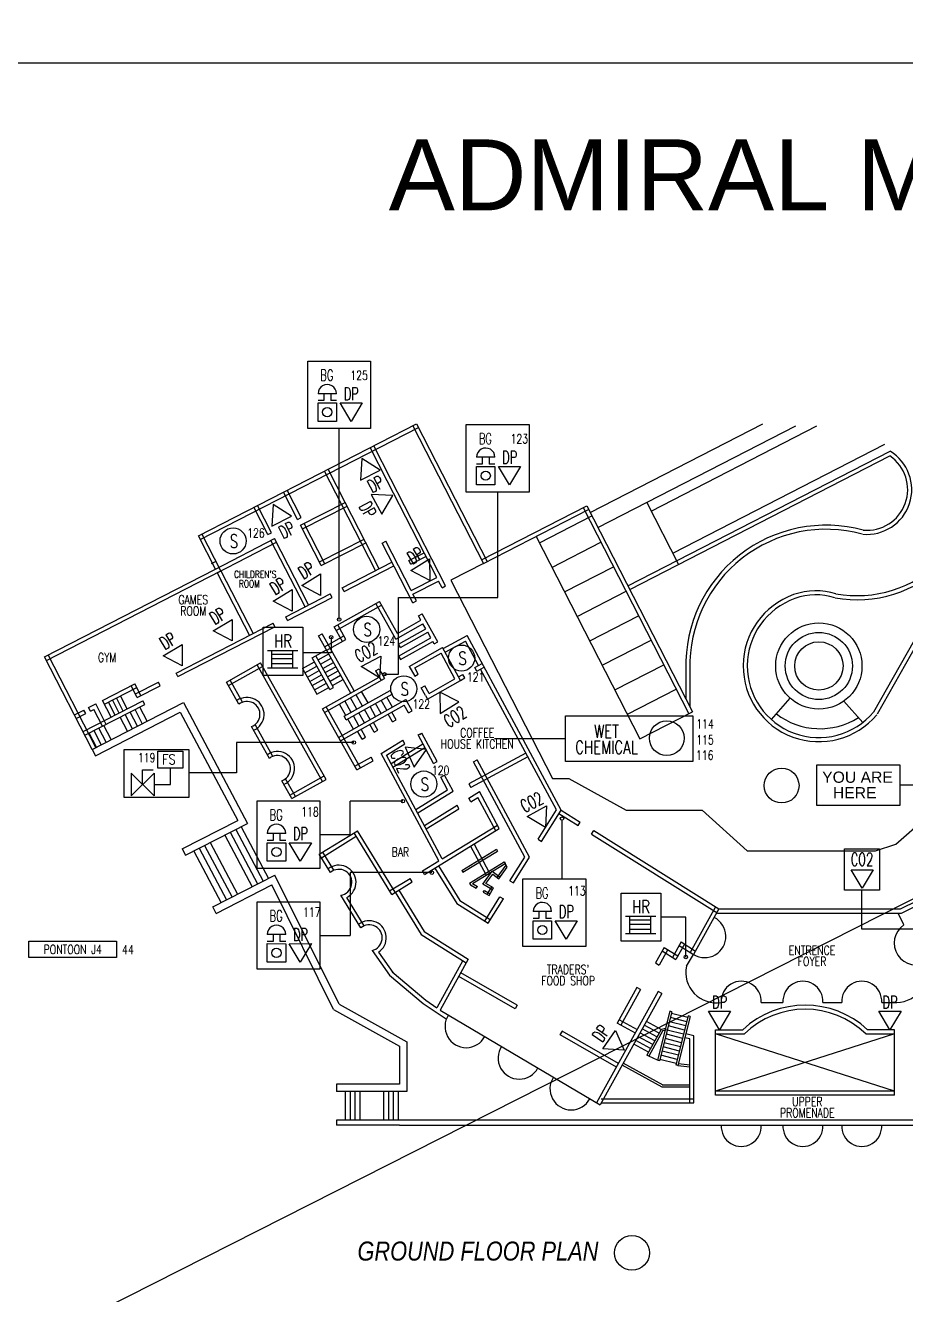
# Model space of a CAD drawing. Extents: x -2888 to 8486, y -2377 to 1555.
# Drawn here: x 6905.6 to 7057.4, y 562 to 780.9 of the extents above; entities that cross this region are included whole.
import ezdxf
from ezdxf.enums import TextEntityAlignment as Align

# ---------------------------------------------------------------- set-up
doc = ezdxf.new("R2010")
doc.units = 0
doc.layers.get('0').update_dxf_attribs({"linetype": 'CONTINUOUS'})
for name, color, linetype in [('BUILD', 8, 'CONTINUOUS'), ('FAPOINT', 1, 'CONTINUOUS'), ('FF_GRID_LINE', 8, 'CONTINUOUS'), ('MIMIC_SIZE', 7, 'CONTINUOUS'), ('TEXT', 8, 'CONTINUOUS'), ('TXT4', 8, 'CONTINUOUS'), ('Z-VIEWPORT', 7, 'CONTINUOUS')]:
    doc.layers.add(name, color=color, linetype=linetype)
doc.styles.add('ARIAL', font='arial.ttf')
doc.styles.add('ARIAL_NARROW_ITALIC', font='ARIALNI.TTF')
doc.styles.add('BADAI', font='romans.shx', dxfattribs={"width": 0.65})
doc.styles.add('PLOT02__REVB$0$NARROW', font='SIMPLEX', dxfattribs={"width": 0.75})
doc.styles.add('ROMANS', font='ROMANS.SHX', dxfattribs={"width": 0.8})
doc.styles.get("Standard").update_dxf_attribs({"font": 'arial.ttf'})

# ---------------------------------------------------------------- blocks, each defined once
blk = doc.blocks.new('D-433-1_MIMIC_SIZE_900_X_1')
at = {"layer": 'MIMIC_SIZE'}
blk.add_lwpolyline([(23.62, 73.07), (848.62, 73.07), (848.62, 458.07), (23.62, 458.07)], close=True, dxfattribs=at)

msp = doc.modelspace()

# ---------------------------------------------------------------- linework, layer by layer
at = {"color": 1}
for p, q in [((6957.051, 716.163), (6956.056, 716.164)), ((6959.239, 717.353), (6956.058, 717.357)), ((6957.052, 717.356), (6957.051, 716.163)), ((6958.245, 717.355), (6958.244, 716.161)), ((6959.238, 716.16), (6958.244, 716.161)), ((6956.053, 712.585), (6956.056, 715.766)), ((6956.056, 715.766), (6959.237, 715.763)), ((6959.237, 715.763), (6959.234, 712.581)), ((6959.85, 715.761), (6963.668, 715.771)), ((6961.755, 712.585), (6959.85, 715.761)), ((6963.668, 715.771), (6961.755, 712.585)), ((6963.639, 706.156), (6963.378, 702.461)), ((6966.787, 704.18), (6963.639, 706.156)), ((6984.386, 705.203), (6983.391, 705.204)), ((6986.574, 706.394), (6983.393, 706.397)), ((6984.387, 706.396), (6984.386, 705.203)), ((6985.58, 706.395), (6985.579, 705.202)), ((6986.573, 705.201), (6985.579, 705.202)), ((6963.378, 702.461), (6966.787, 704.18)), ((6983.388, 701.625), (6983.391, 704.806)), ((6983.391, 704.806), (6986.573, 704.803)), ((6986.573, 704.803), (6986.569, 701.622)), ((6987.185, 704.801), (6991.003, 704.812)), ((6989.091, 701.625), (6987.185, 704.801)), ((6991.003, 704.812), (6989.091, 701.625)), ((6968.949, 699.808), (6965.248, 699.966)), ((6965.248, 699.966), (6967.062, 696.606)), ((6967.062, 696.606), (6968.949, 699.808)), ((6948.327, 698.227), (6948.066, 694.533)), ((6948.066, 694.533), (6951.475, 696.252)), ((6951.475, 696.252), (6948.327, 698.227)), ((6972.039, 686.88), (6975.303, 688.861)), ((6975.303, 688.861), (6975.311, 685.144)), ((6953.236, 684.304), (6956.499, 686.285)), ((6956.499, 686.285), (6956.508, 682.568)), ((6975.311, 685.144), (6972.039, 686.88)), ((6948.343, 681.591), (6951.607, 683.572)), ((6951.607, 683.572), (6951.615, 679.855)), ((6956.508, 682.568), (6953.236, 684.304)), ((6951.615, 679.855), (6948.343, 681.591)), ((6937.96, 676.445), (6941.223, 678.425)), ((6941.232, 674.709), (6937.96, 676.445)), ((6941.223, 678.425), (6941.232, 674.709)), ((6929.361, 672.14), (6932.625, 674.121)), ((6932.633, 670.404), (6929.361, 672.14)), ((6932.625, 674.121), (6932.633, 670.404)), ((6963.492, 670.329), (6966.881, 672.089)), ((6966.881, 672.089), (6966.642, 668.38)), ((6966.642, 668.38), (6963.492, 670.329)), ((6977.054, 665.898), (6977.123, 662.195)), ((6980.365, 664.211), (6977.054, 665.898)), ((6977.123, 662.195), (6980.365, 664.211)), ((6974.786, 655.967), (6971.11, 656.418)), ((6971.11, 656.418), (6972.651, 652.926)), ((6972.651, 652.926), (6974.786, 655.967)), ((6925.798, 652.502), (6927.596, 652.502)), ((6925.798, 649.94), (6925.798, 652.502)), ((6930.586, 649.948), (6930.586, 652.765)), ((6923.809, 647.985), (6927.796, 651.905)), ((6927.796, 647.985), (6923.809, 651.885)), ((6923.809, 651.885), (6923.809, 647.985)), ((6927.796, 651.905), (6927.796, 647.985)), ((6927.796, 649.948), (6930.586, 649.948)), ((6992.104, 644.452), (6995.472, 646.251)), ((6995.472, 646.251), (6995.276, 642.539)), ((6995.276, 642.539), (6992.104, 644.452)), ((6950.482, 641.503), (6947.301, 641.506)), ((6948.295, 641.505), (6948.294, 640.312)), ((6949.488, 641.504), (6949.487, 640.311)), ((6947.296, 636.734), (6947.299, 639.916)), ((6948.294, 640.312), (6947.299, 640.313)), ((6947.299, 639.916), (6950.481, 639.912)), ((6950.481, 640.31), (6949.487, 640.311)), ((6950.481, 639.912), (6950.477, 636.731)), ((6951.093, 639.911), (6954.911, 639.921)), ((6952.998, 636.734), (6951.093, 639.911)), ((6954.911, 639.921), (6952.998, 636.734)), ((7047.995, 635.239), (7051.813, 635.249)), ((7049.901, 632.063), (7047.995, 635.239)), ((7051.813, 635.249), (7049.901, 632.063)), ((6993.154, 623.268), (6993.157, 626.45)), ((6994.152, 626.846), (6993.157, 626.847)), ((6993.157, 626.45), (6996.339, 626.446)), ((6996.34, 628.037), (6993.159, 628.04)), ((6994.153, 628.039), (6994.152, 626.846)), ((6995.346, 628.038), (6995.345, 626.845)), ((6996.339, 626.844), (6995.345, 626.845)), ((6996.339, 626.446), (6996.335, 623.265)), ((6996.951, 626.444), (7000.769, 626.455)), ((6998.857, 623.268), (6996.951, 626.444)), ((7000.769, 626.455), (6998.857, 623.268)), ((6950.482, 624.094), (6947.301, 624.098)), ((6948.295, 624.097), (6948.294, 622.904)), ((6949.488, 624.095), (6949.487, 622.902)), ((6947.296, 619.326), (6947.299, 622.507)), ((6948.294, 622.904), (6947.299, 622.905)), ((6947.299, 622.507), (6950.481, 622.504)), ((6950.481, 622.901), (6949.487, 622.902)), ((6950.481, 622.504), (6950.477, 619.322)), ((6951.093, 622.502), (6954.911, 622.512)), ((6952.998, 619.326), (6951.093, 622.502)), ((6954.911, 622.512), (6952.998, 619.326)), ((7023.384, 610.844), (7027.202, 610.854)), ((7025.289, 607.668), (7023.384, 610.844)), ((7027.202, 610.854), (7025.289, 607.668)), ((7052.783, 610.844), (7056.6, 610.854)), ((7054.688, 607.668), (7052.783, 610.844)), ((7056.6, 610.854), (7054.688, 607.668)), ((7005.182, 604.373), (7007.362, 607.507)), ((7007.362, 607.507), (7008.877, 604.114)), ((7008.877, 604.114), (7005.182, 604.373))]:
    msp.add_line(p, q, dxfattribs=at)
for points in [[(6954.298, 722.986), (6965.125, 722.986), (6965.125, 711.345), (6954.298, 711.345)], [(6981.633, 712.026), (6992.46, 712.026), (6992.46, 700.385), (6981.633, 700.385)], [(6946.602, 677.063), (6953.459, 677.063), (6953.459, 668.779), (6946.602, 668.779)], [(6922.65, 655.997), (6933.765, 655.997), (6933.765, 647.713), (6922.65, 647.713)], [(6928.458, 652.765), (6928.458, 655.711), (6932.713, 655.711), (6932.713, 652.765)], [(6945.541, 647.135), (6956.368, 647.135), (6956.368, 635.494), (6945.541, 635.494)], [(6991.399, 633.669), (7002.226, 633.669), (7002.226, 622.028), (6991.399, 622.028)], [(7008.349, 631.236), (7015.207, 631.236), (7015.207, 622.952), (7008.349, 622.952)], [(6945.541, 629.727), (6956.368, 629.727), (6956.368, 618.086), (6945.541, 618.086)]]:
    msp.add_lwpolyline(points, close=True, dxfattribs=at)
at = {"color": 1, "linetype": 'BYBLOCK'}
msp.add_lwpolyline([(7056.371, 646.335), (7042.064, 646.335), (7042.064, 653.347), (7056.371, 653.347)], close=True, dxfattribs=at)
at = {"color": 1}
for centre in [(6957.645, 714.174), (6984.98, 703.214), (6948.888, 638.323), (6994.746, 624.857), (6948.888, 620.915)]:
    msp.add_circle(centre, 0.795, dxfattribs=at)
at = {"color": 1, "linetype": 'BYBLOCK'}
for centre, radius in [((6941.404, 691.961), 2.25), ((6959.711, 678.423), 0.299), ((6964.443, 676.715), 2.25), ((6958.314, 675.356), 0.299), ((6980.822, 671.762), 2.25), ((6967.538, 668.969), 0.299), ((6970.837, 666.46), 2.25), ((7016.199, 657.958), 3), ((6962.235, 657.194), 0.299), ((6974.313, 650.037), 2.25), ((6970.7, 647.089), 0.299), ((6998.131, 644.079), 0.299), ((6975.693, 634.761), 0.299), ((7019.488, 620.203), 0.299), ((7010.201, 569.173), 3)]:
    msp.add_circle(centre, radius, dxfattribs=at)
at = {"color": 1}
for centre in [(6957.648, 717.355), (6984.984, 706.396), (6948.891, 641.505), (6994.75, 628.039), (6948.891, 624.096)]:
    msp.add_arc(centre, 1.591, 359.93967, 179.93967, dxfattribs=at)
at = {"layer": 'FAPOINT', "color": 1, "linetype": 'BYBLOCK'}
for p, q in [((6947.317, 673.056), (6952.575, 673.056)), ((6948.1, 670.086), (6948.1, 673.056)), ((6948.1, 672.447), (6951.725, 672.447)), ((6951.725, 670.086), (6951.725, 673.056)), ((6947.317, 670.086), (6952.575, 670.086)), ((6948.1, 671.681), (6951.725, 671.681)), ((6948.1, 670.852), (6951.725, 670.852)), ((7009.064, 627.229), (7014.323, 627.229)), ((7009.847, 624.259), (7009.847, 627.229)), ((7009.847, 626.62), (7013.472, 626.62)), ((7013.472, 624.259), (7013.472, 627.229)), ((7009.064, 624.259), (7014.323, 624.259)), ((7009.847, 625.853), (7013.472, 625.853)), ((7009.847, 625.025), (7013.472, 625.025))]:
    msp.add_line(p, q, dxfattribs=at)
at = {"layer": 'FF_GRID_LINE', "color": 1}
for p, q in [((6959.234, 712.581), (6956.053, 712.585)), ((6986.569, 701.622), (6983.388, 701.625)), ((6950.477, 636.731), (6947.296, 636.734)), ((6996.335, 623.265), (6993.154, 623.268)), ((6950.477, 619.322), (6947.296, 619.326))]:
    msp.add_line(p, q, dxfattribs=at)
at = {"layer": 'MIMIC_SIZE', "color": 1}
for p, q in [((6527.762, 361.459), (7811.076, 1011.117)), ((6959.711, 678.423), (6959.711, 711.345)), ((6987.046, 682.197), (6987.046, 700.385)), ((6969.956, 668.969), (6969.956, 682.197)), ((6969.956, 682.197), (6987.046, 682.197)), ((6958.314, 675.356), (6958.314, 672.666)), ((6958.314, 672.666), (6953.459, 672.666)), ((6967.538, 668.969), (6969.956, 668.969)), ((6962.235, 657.194), (6942.024, 657.194)), ((6942.024, 657.194), (6942.024, 651.988)), ((6986.476, 657.882), (6998.723, 657.882)), ((6942.024, 651.988), (6933.765, 651.988)), ((7065.781, 649.841), (7056.371, 649.841)), ((6970.7, 647.089), (6961.593, 647.089)), ((6961.593, 641.315), (6961.593, 647.089)), ((6998.131, 643.78), (6998.131, 633.669)), ((6956.368, 641.315), (6961.593, 641.315)), ((6975.693, 634.761), (6961.593, 634.761)), ((6961.593, 634.761), (6961.593, 623.906)), ((7049.866, 624.979), (7049.866, 631.723)), ((7019.488, 627.094), (7015.207, 627.094)), ((7019.488, 620.203), (7019.488, 627.094)), ((6956.368, 623.906), (6961.593, 623.906)), ((7065.228, 624.979), (7049.866, 624.979))]:
    msp.add_line(p, q, dxfattribs=at)
at = {"layer": 'MIMIC_SIZE', "color": 0}
for p, q in [((6935.415, 692.844), (6973.045, 712.158)), ((6935.738, 692.214), (6973.368, 711.528)), ((6972.415, 711.835), (6984.601, 688.093)), ((6973.045, 712.158), (6985.231, 688.416)), ((7002.994, 696.876), (7032.755, 712.151)), ((7004.332, 694.269), (7038.47, 711.791)), ((7013.511, 697.116), (7042.103, 711.791)), ((6967.981, 702.319), (6965.04, 708.049)), ((6968.611, 702.642), (6965.669, 708.372)), ((7009.492, 684.215), (7054.73, 707.435)), ((7017.227, 689.875), (7053.808, 708.651)), ((7009.815, 683.585), (7054.691, 706.619)), ((7075.883, 704.888), (7051.882, 662.456)), ((6960.126, 698.287), (6957.184, 704.017)), ((6960.755, 698.61), (6957.814, 704.34)), ((7076.499, 704.54), (7052.498, 662.107)), ((6953.158, 695.998), (6950.74, 700.709)), ((6976.53, 685.661), (6967.981, 702.319)), ((6978.07, 684.211), (6968.611, 702.642)), ((6952.528, 695.675), (6950.11, 700.386)), ((6953.051, 694.656), (6960.755, 698.61)), ((6965.995, 686.852), (6960.126, 698.287)), ((6966.624, 687.175), (6960.755, 698.61)), ((7012.754, 698.591), (7018.237, 687.908)), ((6947.42, 693.053), (6945.002, 697.764)), ((6948.05, 693.376), (6945.632, 698.087)), ((6953.375, 694.026), (6961.078, 697.98)), ((6984.278, 688.723), (7002.403, 698.026)), ((6984.601, 688.093), (7002.726, 697.396)), ((6994.241, 691.62), (7003.303, 696.272)), ((7001.773, 697.703), (7020.011, 662.17)), ((7002.403, 698.026), (7020.641, 662.493)), ((6952.528, 695.675), (6953.158, 695.998)), ((6956.619, 687.704), (6953.051, 694.656)), ((6957.249, 688.027), (6953.681, 694.979)), ((6938.356, 687.113), (6935.415, 692.844)), ((6939.309, 686.807), (6936.045, 693.167)), ((6938.356, 687.113), (6948.573, 692.357)), ((6938.68, 686.483), (6948.896, 691.727)), ((6947.42, 693.053), (6948.05, 693.376)), ((6953.812, 680.599), (6947.943, 692.034)), ((6954.442, 680.922), (6948.573, 692.357)), ((6956.296, 688.334), (6964, 692.288)), ((6967.108, 691.578), (6967.737, 691.901)), ((6972.106, 683.39), (6967.737, 691.901)), ((6993.664, 692.745), (7011.578, 657.842)), ((6996.408, 687.398), (7004.841, 691.726)), ((6956.619, 687.704), (6964.323, 691.658)), ((6972.386, 681.294), (6967.108, 691.578)), ((6971.718, 688.577), (6974.343, 689.924)), ((6937.666, 688.047), (6938.463, 688.456)), ((6960.22, 683.888), (6968.795, 688.29)), ((6960.543, 683.259), (6969.119, 687.66)), ((6972.041, 687.947), (6971.718, 688.577)), ((6972.041, 687.947), (6974.666, 689.294)), ((6984.601, 688.093), (6978.936, 685.186)), ((6998.575, 683.176), (7007.008, 687.504)), ((6908.899, 671.993), (6938.356, 687.113)), ((6909.222, 671.364), (6939.309, 686.807)), ((6938.68, 686.483), (6944.225, 675.679)), ((6939.309, 686.807), (6944.855, 676.002)), ((6972.106, 683.39), (6976.53, 685.661)), ((6978.936, 685.186), (6996.493, 650.981)), ((6960.543, 683.259), (6960.22, 683.888)), ((6972.429, 682.761), (6976.854, 685.032)), ((6977.441, 683.888), (6976.854, 685.032)), ((6977.441, 683.888), (6978.07, 684.211)), ((7000.742, 678.953), (7009.175, 683.282)), ((6950.491, 678.894), (6958.153, 682.827)), ((6950.814, 678.265), (6958.476, 682.197)), ((6958.476, 682.197), (6958.153, 682.827)), ((6958.844, 677.138), (6966.63, 681.515)), ((6959.191, 676.521), (6966.977, 680.898)), ((6969.467, 675.025), (6966.013, 681.168)), ((6969.737, 675.989), (6966.63, 681.515)), ((6972.386, 681.294), (6973.016, 681.617)), ((6973.016, 681.617), (6972.429, 682.761)), ((6950.814, 678.265), (6950.491, 678.894)), ((6973.388, 679.033), (6974.005, 679.38)), ((6973.811, 678.28), (6973.388, 679.033)), ((6976.479, 674.979), (6974.005, 679.38)), ((7002.91, 674.731), (7011.343, 679.059)), ((6931.571, 669.183), (6948.306, 677.773)), ((6931.894, 668.554), (6948.629, 677.143)), ((6948.629, 677.143), (6948.306, 677.773)), ((6960.256, 674.626), (6958.844, 677.138)), ((6960.873, 674.973), (6959.461, 677.485)), ((6969.467, 675.025), (6974.158, 677.663)), ((6969.737, 675.989), (6973.811, 678.28)), ((6969.941, 674.182), (6974.633, 676.819)), ((6974.633, 676.819), (6974.158, 677.663)), ((6956.135, 675.615), (6956.752, 675.962)), ((6961.69, 665.735), (6956.135, 675.615)), ((6962.307, 666.082), (6956.752, 675.962)), ((6957.201, 673.72), (6960.526, 675.589)), ((6957.547, 673.103), (6960.873, 674.973)), ((6969.941, 672.115), (6975.515, 675.249)), ((6970.288, 673.565), (6974.979, 676.202)), ((6970.288, 671.498), (6975.862, 674.632)), ((6975.515, 675.249), (6974.979, 676.202)), ((6976.108, 674.194), (6975.862, 674.632)), ((6976.108, 674.194), (6976.725, 674.541)), ((6976.725, 674.541), (6976.479, 674.979)), ((6977.652, 673.395), (6981.798, 675.626)), ((6977.987, 672.772), (6981.51, 674.667)), ((6983.761, 670.481), (6981.51, 674.667)), ((6997.986, 645.534), (6981.798, 675.626)), ((7005.077, 670.509), (7013.51, 674.837)), ((6917.73, 656.337), (6909.528, 672.317)), ((6955.041, 671.816), (6957.495, 673.196)), ((6958.723, 666.71), (6955.658, 672.163)), ((6956.062, 671.444), (6957.9, 672.476)), ((6970.288, 673.565), (6969.941, 674.182)), ((6969.941, 672.115), (6970.288, 671.498)), ((6971.761, 670.33), (6977.55, 673.585)), ((6972.725, 670.06), (6977.268, 672.614)), ((6979.657, 668.174), (6977.268, 672.614)), ((6980.61, 667.897), (6977.55, 673.585)), ((6917.1, 656.014), (6908.899, 671.993)), ((6940.262, 667.631), (6946.162, 670.948)), ((6940.608, 667.014), (6946.509, 670.331)), ((6956.852, 650.49), (6945.545, 670.601)), ((6957.469, 650.837), (6946.162, 670.948)), ((6953.395, 669.944), (6955.445, 671.097)), ((6953.395, 669.944), (6955.867, 665.547)), ((6953.807, 669.211), (6955.857, 670.364)), ((6958.106, 666.364), (6955.041, 671.816)), ((6956.474, 670.711), (6958.312, 671.744)), ((6956.886, 669.978), (6958.724, 671.011)), ((6957.298, 669.245), (6959.136, 670.278)), ((6965.974, 669.567), (6966.591, 669.914)), ((6966.591, 669.914), (6967.546, 668.216)), ((6971.761, 670.33), (6972.108, 669.713)), ((6973.342, 668.963), (6972.725, 670.06)), ((6983.098, 670.108), (6984.379, 670.828)), ((6983.434, 669.485), (6983.098, 670.108)), ((6983.434, 669.485), (6984.714, 670.204)), ((6997.168, 645.561), (6984.097, 669.858)), ((7007.244, 666.286), (7015.677, 670.615)), ((7019.483, 669.879), (7019.483, 664.749)), ((7020.191, 669.895), (7020.191, 663.371)), ((6931.894, 668.554), (6931.571, 669.183)), ((6943.034, 664.144), (6940.879, 667.978)), ((6954.219, 668.478), (6956.269, 669.631)), ((6954.631, 667.745), (6956.681, 668.898)), ((6955.043, 667.012), (6957.093, 668.165)), ((6956.835, 663.006), (6966.582, 668.486)), ((6957.182, 662.389), (6967.546, 668.216)), ((6957.71, 668.512), (6959.548, 669.545)), ((6958.122, 667.779), (6959.96, 668.812)), ((6958.534, 667.047), (6960.372, 668.079)), ((6965.974, 669.567), (6966.929, 667.869)), ((6972.108, 669.713), (6972.725, 668.617)), ((6972.725, 668.617), (6973.342, 668.963)), ((6974.926, 664.702), (6980.61, 667.897)), ((6975.196, 665.665), (6979.657, 668.174)), ((6980.263, 668.514), (6981.041, 668.951)), ((6980.61, 667.897), (6981.376, 668.328)), ((6981.376, 668.328), (6981.041, 668.951)), ((6918.884, 664.457), (6924.468, 667.323)), ((6919.208, 663.827), (6924.791, 666.693)), ((6924.887, 664.957), (6923.838, 667)), ((6925.516, 665.28), (6924.468, 667.323)), ((6924.564, 665.587), (6928.521, 667.618)), ((6924.887, 664.957), (6928.844, 666.988)), ((6928.844, 666.988), (6928.521, 667.618)), ((6942.416, 663.799), (6940.262, 667.631)), ((6955.455, 666.28), (6957.505, 667.433)), ((6955.867, 665.547), (6957.917, 666.7)), ((6958.106, 666.364), (6958.723, 666.71)), ((6960.586, 661.717), (6968.491, 666.161)), ((6960.932, 661.1), (6968.838, 665.544)), ((6964.682, 664.02), (6963.577, 665.984)), ((6968.491, 666.161), (6968.838, 665.544)), ((6973.867, 666.642), (6974.484, 666.989)), ((6974.579, 665.318), (6973.867, 666.642)), ((6975.202, 665.654), (6974.484, 666.989)), ((7009.411, 662.064), (7017.844, 666.392)), ((6915.531, 659.071), (6925.856, 664.371)), ((6915.854, 658.441), (6926.18, 663.741)), ((6916.478, 663.222), (6917.723, 663.861)), ((6917.1, 656.014), (6932.83, 664.088)), ((6919.535, 660.331), (6917.723, 663.861)), ((6920.373, 661.556), (6918.884, 664.457)), ((6921.068, 661.913), (6919.903, 664.184)), ((6921.763, 662.27), (6920.598, 664.541)), ((6922.458, 662.627), (6921.293, 664.897)), ((6923.154, 662.983), (6921.988, 665.254)), ((6926.587, 660.884), (6925.341, 663.311)), ((6926.18, 663.741), (6925.856, 664.371)), ((6932.83, 664.088), (6943.896, 643.248)), ((6963.374, 652.82), (6957.452, 663.353)), ((6959.599, 658.09), (6971.192, 664.608)), ((6960.839, 661.859), (6959.735, 663.824)), ((6959.946, 657.473), (6970.922, 663.644)), ((6961.8, 662.399), (6960.695, 664.364)), ((6962.761, 662.939), (6961.656, 664.904)), ((6963.721, 663.479), (6962.617, 665.444)), ((6965.994, 661.685), (6965.029, 663.403)), ((6966.955, 662.225), (6965.989, 663.943)), ((6967.916, 662.765), (6966.95, 664.483)), ((6968.876, 663.306), (6967.911, 665.023)), ((6971.673, 662.309), (6970.922, 663.644)), ((6972.29, 662.656), (6971.192, 664.608)), ((6974.579, 665.318), (6974.926, 664.702)), ((7034.241, 661.159), (7037.497, 664.832)), ((7049.998, 660.644), (7046.743, 664.316)), ((6914.042, 661.972), (6915.663, 662.804)), ((6914.366, 661.342), (6915.987, 662.174)), ((6915.987, 662.174), (6915.663, 662.804)), ((6916.801, 662.592), (6916.478, 663.222)), ((6916.801, 662.592), (6917.417, 662.908)), ((6918.906, 660.008), (6917.417, 662.908)), ((6917.666, 654.912), (6932.309, 662.428)), ((6923.206, 659.148), (6921.96, 661.575)), ((6924.051, 659.582), (6922.805, 662.009)), ((6924.897, 660.016), (6923.651, 662.443)), ((6925.742, 660.45), (6924.496, 662.877)), ((6932.309, 662.428), (6942.213, 643.776)), ((6962.757, 652.473), (6956.835, 663.006)), ((6960.932, 661.1), (6960.586, 661.717)), ((6962.152, 659.525), (6961.186, 661.242)), ((6963.112, 660.065), (6962.147, 661.782)), ((6964.073, 660.605), (6963.107, 662.322)), ((6965.034, 661.145), (6964.068, 662.863)), ((6968.913, 660.758), (6968.163, 662.092)), ((6969.53, 661.105), (6968.78, 662.439)), ((6968.913, 660.758), (6969.53, 661.105)), ((6971.673, 662.309), (6972.29, 662.656)), ((7011.578, 657.842), (7020.641, 662.493)), ((6918.672, 656.821), (6917.426, 659.248)), ((6919.517, 657.255), (6918.272, 659.682)), ((6920.363, 657.689), (6919.117, 660.116)), ((6947.666, 654.461), (6944.588, 659.936)), ((6948.283, 654.807), (6945.204, 660.284)), ((6961.917, 659.349), (6961.898, 659.382)), ((6963.642, 657.794), (6962.892, 659.129)), ((6964.259, 658.141), (6963.509, 659.476)), ((6965.749, 658.979), (6964.999, 660.314)), ((6966.366, 659.326), (6965.616, 660.661)), ((6965.749, 658.979), (6966.366, 659.326)), ((6917.827, 656.387), (6916.581, 658.814)), ((6963.642, 657.794), (6964.259, 658.141)), ((6966.928, 655.295), (6970.677, 657.589)), ((6967.868, 655.04), (6971.013, 656.965)), ((6968.648, 653.592), (6974.152, 656.96)), ((6971.013, 656.965), (6970.677, 657.589)), ((6973.323, 658.501), (6973.946, 658.836)), ((6975.962, 653.595), (6973.323, 658.501)), ((6973.794, 658.536), (6973.7, 658.703)), ((6976.585, 653.931), (6973.946, 658.836)), ((6917.1, 656.014), (6917.666, 654.912)), ((6962.41, 653.09), (6965.213, 654.666)), ((6965.56, 654.049), (6965.213, 654.666)), ((6976.885, 636.785), (6966.928, 655.295)), ((6967.605, 655.678), (6967.592, 655.701)), ((6977.49, 637.155), (6967.868, 655.04)), ((6968.222, 656.025), (6968.196, 656.071)), ((6968.984, 652.967), (6974.488, 656.336)), ((6991.907, 655.339), (6982.057, 650.07)), ((6992.241, 654.715), (6982.391, 649.446)), ((6962.757, 652.473), (6965.56, 654.049)), ((6975.962, 653.595), (6976.585, 653.931)), ((6982.883, 653.886), (6983.507, 654.221)), ((6991.724, 637.452), (6982.883, 653.886)), ((6992.542, 637.425), (6983.507, 654.221)), ((6951.568, 647.52), (6949.838, 650.598)), ((6952.185, 647.867), (6950.454, 650.946)), ((6951.221, 648.137), (6957.122, 651.454)), ((6951.568, 647.52), (6957.469, 650.837)), ((6977.243, 651.214), (6977.867, 651.549)), ((6978.414, 649.039), (6977.243, 651.214)), ((6979.354, 648.784), (6977.867, 651.549)), ((6996.493, 650.981), (6999.297, 650.981)), ((6999.297, 650.981), (7009.187, 645.52)), ((6972.909, 645.67), (6978.414, 649.039)), ((6973.245, 645.046), (6979.354, 648.784)), ((6982.057, 650.07), (6982.391, 649.446)), ((6982.081, 647.619), (6983.891, 648.727)), ((6987.325, 642.344), (6983.891, 648.727)), ((6974.392, 642.914), (6980.033, 646.366)), ((6980.369, 645.741), (6980.033, 646.366)), ((6982.417, 646.995), (6982.081, 647.619)), ((6982.417, 646.995), (6983.623, 647.733)), ((6986.72, 641.974), (6983.623, 647.733)), ((6932.616, 638.851), (6942.213, 643.776)), ((6974.728, 642.29), (6980.369, 645.741)), ((6994.006, 640.512), (6997.168, 645.561)), ((6994.606, 640.136), (6997.986, 645.534)), ((6997.61, 644.934), (7000.912, 642.866)), ((6997.986, 645.534), (7001.287, 643.466)), ((7009.187, 645.52), (7022.331, 645.52)), ((7022.331, 645.52), (7030.074, 638.497)), ((7055.711, 639.668), (7060.851, 644.155)), ((6933.182, 637.749), (6943.896, 643.248)), ((6940.909, 641.715), (6945.643, 632.799)), ((6941.853, 642.2), (6946.587, 633.284)), ((6942.798, 642.684), (6947.531, 633.769)), ((6956.276, 637.94), (6962.886, 641.985)), ((6968.781, 630.996), (6962.282, 641.615)), ((6969.384, 631.365), (6962.886, 641.985)), ((6974.423, 634.449), (6987.325, 642.344)), ((6977.49, 637.155), (6986.989, 642.969)), ((7000.912, 642.866), (7001.287, 643.466)), ((7003.226, 641.416), (7003.602, 642.016)), ((7003.226, 641.416), (7024.996, 627.781)), ((7003.602, 642.016), (7025.2, 628.489)), ((6936.499, 639.452), (6941.233, 630.536)), ((6937.443, 639.936), (6942.177, 631.021)), ((6939.965, 641.23), (6944.699, 632.315)), ((6956.645, 637.336), (6962.66, 641.017)), ((6982.361, 639.306), (6984.974, 634.417)), ((6982.985, 639.64), (6985.599, 634.751)), ((6994.006, 640.512), (6994.606, 640.136)), ((7052.197, 638.497), (7055.711, 639.668)), ((6932.616, 638.851), (6933.182, 637.749)), ((6934.611, 638.482), (6939.345, 629.567)), ((6935.555, 638.967), (6940.289, 630.051)), ((6958.201, 634.793), (6956.276, 637.94)), ((6958.806, 635.162), (6956.88, 638.309)), ((6980.853, 635.128), (6986.827, 638.784)), ((6981.038, 634.826), (6987.012, 638.482)), ((6986.827, 638.784), (6987.012, 638.482)), ((6989.162, 633.363), (6991.724, 637.452)), ((6989.762, 632.987), (6992.542, 637.425)), ((7030.074, 638.497), (7052.197, 638.497)), ((6974.053, 635.052), (6976.885, 636.785)), ((6974.423, 634.449), (6974.053, 635.052)), ((6976.228, 635.553), (6979.979, 629.422)), ((6976.831, 635.923), (6980.496, 629.934)), ((6980.853, 635.128), (6981.038, 634.826)), ((6982.185, 632.952), (6988.159, 636.608)), ((6982.712, 632.86), (6988.343, 636.306)), ((6984.488, 632.772), (6986.116, 634.989)), ((6986.116, 634.989), (6987.472, 633.994)), ((6986.975, 633.915), (6988.501, 636.048)), ((6987.263, 633.709), (6988.702, 635.72)), ((6988.159, 636.608), (6988.343, 636.306)), ((6988.702, 635.72), (6988.343, 636.306)), ((6937.916, 628.833), (6948.63, 634.332)), ((6938.481, 627.731), (6948.078, 632.657)), ((6958.738, 611.156), (6948.078, 632.657)), ((6959.677, 612.052), (6948.63, 634.332)), ((6968.411, 631.6), (6971.919, 633.746)), ((6968.781, 630.996), (6972.289, 633.143)), ((6972.289, 633.143), (6971.919, 633.746)), ((6982.185, 632.952), (6982.37, 632.65)), ((6982.37, 632.65), (6983.321, 632.093)), ((6982.712, 632.86), (6983.532, 632.38)), ((6986.145, 631.801), (6984.488, 632.772)), ((6985.006, 632.879), (6986.192, 634.495)), ((6986.324, 632.107), (6985.006, 632.879)), ((6986.192, 634.495), (6987.263, 633.709)), ((6989.162, 633.363), (6989.762, 632.987)), ((7056.538, 628.489), (7065.441, 632.957)), ((6963.424, 625.223), (6959.972, 630.865)), ((6964.029, 625.592), (6961.038, 630.479)), ((6969.384, 631.365), (6973.838, 624.087)), ((6969.988, 631.735), (6974.355, 624.599)), ((6983.321, 632.093), (6983.532, 632.38)), ((6984.548, 631.374), (6984.759, 631.661)), ((6984.548, 631.374), (6985.551, 630.786)), ((6984.759, 631.661), (6985.73, 631.092)), ((6984.802, 626.402), (6987.439, 630.611)), ((6985.246, 630.965), (6986.019, 632.286)), ((6985.551, 630.786), (6986.324, 632.107)), ((6987.439, 630.611), (6988.039, 630.236)), ((7056.705, 627.781), (7065.759, 632.324)), ((6938.481, 627.731), (6937.916, 628.833)), ((6979.979, 629.422), (6985.402, 626.026)), ((6980.496, 629.934), (6985.745, 626.646)), ((6985.402, 626.026), (6988.039, 630.236)), ((7024.599, 628.865), (7020.239, 620.986)), ((7025.2, 628.489), (7020.84, 620.61)), ((7025.2, 628.489), (7056.538, 628.489)), ((7024.996, 627.781), (7056.705, 627.781)), ((7057.075, 625.742), (7056.103, 627.781)), ((6973.838, 624.087), (6981.629, 619.208)), ((6974.355, 624.599), (6981.972, 619.828)), ((7015.756, 621.869), (7014.279, 619.2)), ((7015.756, 621.869), (7018.13, 620.382)), ((7018.664, 622.808), (7017.187, 620.138)), ((7019.265, 622.432), (7017.787, 619.762)), ((7018.321, 622.188), (7020.84, 620.61)), ((7018.664, 622.808), (7021.183, 621.23)), ((6965.38, 621.329), (6968.396, 617.099)), ((6966.465, 621.027), (6968.972, 617.51)), ((6981.028, 619.584), (6976.534, 611.461)), ((6981.972, 619.828), (6977.124, 611.065)), ((7016.357, 621.493), (7014.879, 618.823)), ((7015.413, 621.249), (7017.787, 619.762)), ((7019.58, 618.626), (7020.828, 620.618)), ((6968.854, 617.639), (6974.626, 612.74)), ((6990.381, 611.887), (6980.672, 617.477)), ((7014.279, 619.2), (7014.879, 618.823)), ((6968.396, 617.099), (6974.199, 612.174)), ((6990.038, 611.268), (6980.329, 616.858)), ((7014.722, 614.25), (7004.102, 595.058)), ((7015.335, 613.897), (7004.711, 594.696)), ((7011.052, 614.939), (7007.641, 608.776)), ((7011.665, 614.586), (7008.263, 608.437)), ((7011.665, 614.586), (7011.052, 614.939)), ((7015.335, 613.897), (7014.722, 614.25)), ((6958.738, 611.156), (6970.134, 604.839)), ((6959.677, 612.052), (6971.372, 605.569)), ((6974.199, 612.174), (6978.142, 609.53)), ((6974.626, 612.74), (6976.534, 611.461)), ((6977.124, 611.065), (7004.711, 594.696)), ((6990.381, 611.887), (6990.028, 611.274)), ((7016.755, 610.836), (7014.601, 602.399)), ((7017.098, 610.748), (7014.944, 602.311)), ((7017.098, 610.748), (7016.755, 610.836)), ((7032.496, 612.358), (7036.24, 612.358)), ((7043.131, 612.358), (7046.387, 612.358)), ((7053.278, 612.358), (7055.871, 612.358)), ((7010.806, 607.048), (7007.641, 608.776)), ((7011.145, 607.669), (7007.981, 609.397)), ((7015.224, 607.71), (7012.68, 609.099)), ((7019.47, 608.325), (7016.662, 609.042)), ((7019.655, 609.049), (7016.847, 609.766)), ((7019.84, 609.773), (7017.032, 610.49)), ((7019.906, 610.032), (7017.752, 601.595)), ((7020.248, 609.944), (7018.095, 601.507)), ((7020.248, 609.944), (7019.906, 610.032)), ((6998.14, 607.42), (6997.787, 606.807)), ((7007.506, 601.21), (6997.797, 606.801)), ((7007.849, 601.83), (6998.14, 607.42)), ((7013.78, 605.093), (7011.237, 606.482)), ((7014.125, 605.756), (7011.582, 607.145)), ((7014.483, 606.412), (7011.94, 607.801)), ((7014.866, 607.054), (7012.322, 608.443)), ((7015.224, 607.71), (7012.787, 603.247)), ((7015.534, 607.541), (7013.097, 603.077)), ((7015.194, 607.727), (7016.01, 607.917)), ((7015.534, 607.541), (7016.35, 607.731)), ((7018.944, 606.153), (7016.137, 606.87)), ((7019.1, 606.877), (7016.293, 607.594)), ((7019.285, 607.601), (7016.477, 608.318)), ((7020.891, 606.629), (7019.49, 606.973)), ((7020.891, 595.047), (7020.891, 606.629)), ((7024.578, 596.367), (7024.578, 607.668)), ((7024.578, 607.668), (7029.307, 607.668)), ((7024.578, 606.96), (7029.59, 606.96)), ((7055.475, 606.96), (7024.578, 597.075)), ((7055.475, 597.075), (7024.578, 606.96)), ((7050.542, 606.96), (7055.475, 606.96)), ((7055.475, 607.668), (7050.824, 607.668)), ((7055.475, 596.367), (7055.475, 607.668)), ((6970.134, 604.839), (6970.134, 598.257)), ((6971.372, 605.569), (6971.372, 597.019)), ((7013.064, 603.781), (7010.521, 605.17)), ((7013.422, 604.437), (7010.879, 605.826)), ((7018.39, 603.981), (7015.582, 604.698)), ((7018.575, 604.705), (7015.767, 605.422)), ((7018.76, 605.429), (7015.952, 606.146)), ((7020.183, 606.074), (7019.315, 606.287)), ((7020.183, 595.047), (7020.183, 606.074)), ((7013.097, 603.077), (7012.787, 603.247)), ((7014.601, 602.399), (7013.097, 603.077)), ((7014.944, 602.311), (7014.601, 602.399)), ((7017.809, 601.816), (7015.001, 602.533)), ((7017.993, 602.54), (7015.186, 603.257)), ((7018.205, 603.257), (7015.397, 603.974)), ((7015.405, 597.766), (7008.518, 601.577)), ((7015.577, 598.076), (7008.69, 601.887)), ((7018.095, 601.507), (7017.752, 601.595)), ((7018.095, 601.507), (7020.183, 601.24)), ((7018.183, 601.853), (7020.228, 601.591)), ((6970.134, 598.257), (6959.218, 598.257)), ((6959.218, 598.257), (6959.218, 597.019)), ((7020.183, 598.12), (7015.405, 598.12)), ((7020.183, 597.766), (7015.405, 597.766)), ((6971.372, 597.019), (6959.218, 597.019)), ((6960.727, 597.019), (6960.727, 592.083)), ((6961.573, 597.019), (6961.573, 592.083)), ((6962.419, 597.019), (6962.419, 592.083)), ((6963.264, 597.019), (6963.264, 592.083)), ((6967.339, 597.019), (6967.339, 592.083)), ((6968.184, 597.019), (6968.184, 592.083)), ((6969.03, 597.019), (6969.03, 592.083)), ((6969.875, 597.019), (6969.875, 592.083)), ((7004.905, 595.755), (7020.891, 595.755)), ((7055.475, 597.075), (7024.578, 597.075)), ((7055.475, 596.367), (7024.578, 596.367)), ((7004.905, 595.047), (7020.891, 595.047)), ((7112.714, 592.083), (6959.218, 592.083)), ((6959.218, 592.083), (6959.218, 591.198)), ((6970.134, 591.198), (6959.218, 591.198)), ((6970.134, 591.198), (7123.371, 591.198))]:
    msp.add_line(p, q, dxfattribs=at)
msp.add_lwpolyline([(6998.723, 661.821), (7020.705, 661.821), (7020.705, 653.942), (6998.723, 653.942)], close=True, dxfattribs=at)
at = {"layer": 'MIMIC_SIZE', "color": 1}
for points in [[(7046.861, 638.887), (7052.871, 638.887), (7052.871, 631.723), (7046.861, 631.723)], [(6906.205, 622.923), (6921.3, 622.923), (6921.3, 620.103), (6906.205, 620.103)]]:
    msp.add_lwpolyline(points, close=True, dxfattribs=at)
at = {"layer": 'MIMIC_SIZE', "color": 0}
for radius in [7.438, 5.797, 4.166]:
    msp.add_circle((7042.431, 670.397), radius, dxfattribs=at)
for centre, radius, start, end in [((7050.725, 700.822), 7.731, 264.68505, 58.79492), ((7049.015, 702.958), 21.138, 259.74293, 10.4957), ((7049.015, 702.958), 20.43, 259.74293, 10.4957), ((7050.725, 700.822), 7.023, 264.68505, 55.62175), ((7043.706, 670.452), 24.229, 74.76022, 181.35659), ((7043.706, 670.452), 23.522, 74.76022, 181.35659), ((7041.952, 671.886), 11.49, 72.65734, 109.70398), ((7042.431, 670.397), 13.053, 109.47622, 319.96233), ((7042.431, 670.397), 12.345, 109.47622, 319.96233), ((7041.952, 671.886), 10.782, 72.65734, 109.70398), ((6943.807, 662.038), 2.951, 292.54405, 126.14675), ((6943.807, 662.038), 2.243, 290.38247, 128.30833), ((7042.636, 671.924), 12.345, 232.43395, 302.35549), ((6949.056, 652.701), 2.951, 292.54405, 126.14675), ((6949.056, 652.701), 2.243, 290.38247, 128.30833), ((6959.656, 633.086), 2.951, 297.92803, 128.26612), ((6959.656, 633.086), 2.243, 278.0934, 130.4277), ((6964.879, 623.516), 2.951, 302.50603, 128.26612), ((7022.72, 623.754), 3.662, 239.12448, 62.95893), ((6964.879, 623.516), 2.243, 282.90865, 130.4277), ((7059.214, 622.619), 3.785, 124.40851, 302.5078), ((7024.765, 617.581), 5.29, 168.6103, 279.12603), ((7055.589, 618.152), 5.801, 272.786, 12.69802), ((7029.05, 612.57), 3.452, 356.48381, 183.51619), ((7039.685, 612.57), 3.452, 356.48381, 183.51619), ((7049.832, 612.57), 3.452, 356.48381, 183.51619), ((7040.066, 596.113), 15.788, 47.04457, 132.95543), ((7040.066, 596.113), 15.08, 45.99668, 134.00332), ((6981.606, 608.219), 3.651, 146.80334, 331.83157), ((6990.756, 602.79), 3.651, 146.80334, 331.83157), ((6999.711, 597.477), 3.651, 146.80334, 331.83157), ((7029.05, 590.986), 3.452, 176.48381, 3.51619), ((7039.685, 590.986), 3.452, 176.48381, 3.51619), ((7049.832, 590.986), 3.452, 176.48381, 3.51619)]:
    msp.add_arc(centre, radius, start, end, dxfattribs=at)
at = {"layer": 'Z-VIEWPORT', "color": 3, "linetype": 'BYBLOCK'}
msp.add_circle((7036.009, 649.77, 19.646), 3, dxfattribs=at)

# ---------------------------------------------------------------- block references
at = {"layer": 'MIMIC_SIZE', "color": 1}
msp.add_blockref('D-433-1_MIMIC_SIZE_900_X_1', (6631.73, 316.311), dxfattribs=at)

# ---------------------------------------------------------------- texts
at = {"color": 0, "linetype": 'BYBLOCK', "style": 'PLOT02__REVB$0$NARROW', "width": 0.75}
for s, p in [('125', (6961.627, 719.75)), ('123', (6989.256, 708.793)), ('126', (6943.84, 692.535)), ('124', (6966.333, 673.934)), ('121', (6981.722, 667.713)), ('122', (6972.359, 663.048)), ('114', (7021.286, 659.623)), ('115', (7021.286, 656.876)), ('119', (6924.995, 653.798)), ('116', (7021.234, 654.232)), ('120', (6975.694, 651.615)), ('118', (6953.163, 644.463)), ('113', (6999.19, 630.83)), ('117', (6953.476, 627.159)), ('44', (6922.258, 620.705))]:
    msp.add_text(s, height=1.5671, dxfattribs=at).set_placement(p)
at = {"color": 1, "linetype": 'BYBLOCK', "style": 'PLOT02__REVB$0$NARROW', "width": 0.75}
for s, height, p in [('S', 2.255, (6940.846, 690.791)), ('S', 2.255, (6963.885, 675.545)), ('HR', 2.2387, (6948.466, 673.583)), ('S', 2.255, (6980.263, 670.592)), ('S', 2.255, (6970.278, 665.29)), ('S', 2.255, (6973.754, 648.867)), ('HR', 2.2387, (7010.214, 627.756))]:
    msp.add_text(s, height=height, dxfattribs=at).set_placement(p)
at = {"color": 0, "linetype": 'BYBLOCK', "style": 'PLOT02__REVB$0$NARROW', "width": 0.75}
for s, height, p in [("CHILDREN'S", 1.2537, (6945.227, 685.574)), ('ROOM', 1.2537, (6944.217, 683.95)), ('GAMES', 1.5671, (6934.548, 681.035)), ('ROOM', 1.5671, (6934.548, 679.101)), ('GYM', 1.5671, (6919.685, 671.082)), ('COFFEE', 1.5671, (6983.514, 658.077)), ('WET', 2.2387, (7005.803, 658.028)), ('HOUSE KITCHEN', 1.56706, (6983.514, 656.144)), ('CHEMICAL', 2.2387, (7005.803, 655.265)), ('BAR', 1.5671, (6970.26, 637.548)), ('PONTOON J4', 1.5671, (6913.746, 620.725)), ('ENTRENCE', 1.5671, (7041.256, 620.589)), ('FOYER', 1.5671, (7041.256, 618.655)), ("TRADERS'", 1.5671, (6999.19, 617.271)), ('FOOD SHOP', 1.5671, (6999.19, 615.338)), ('UPPER', 1.5671, (7040.443, 594.484)), ('PROMENADE', 1.5671, (7040.443, 592.551))]:
    msp.add_text(s, height=height, dxfattribs=at).set_placement(p, align=Align.CENTER)
at = {"color": 1, "style": 'ROMANS', "width": 0.85}
msp.add_text('FS', height=1.6959, dxfattribs=at).set_placement((6929.165, 653.431))
at = {"color": 1}
for s, p in [('YOU ARE', (7043.003, 650.248)), ('HERE', (7044.851, 647.566))]:
    msp.add_text(s, height=1.9393, dxfattribs=at).set_placement(p)
at = {"layer": 'BUILD', "color": 0, "linetype": 'BYBLOCK', "style": 'ARIAL_NARROW_ITALIC'}
msp.add_text('GROUND FLOOR PLAN ', height=3.28125, dxfattribs=at).set_placement((6962.86, 567.85))
at = {"layer": 'TEXT', "color": 1, "style": 'BADAI', "width": 0.65}
for s, height, p in [('BG', 1.9203, (6956.461, 719.597)), ('DP', 2.2157, (6960.483, 716.229)), ('BG', 1.9203, (6983.796, 708.638)), ('DP', 2.2157, (6987.818, 705.269)), ('BG', 1.9203, (6947.704, 643.747)), ('DP', 2.2157, (6951.726, 640.379)), ('CO2', 2.2157, (7047.917, 635.929)), ('BG', 1.9203, (6993.562, 630.281)), ('BG', 1.9203, (6947.704, 626.338)), ('DP', 2.2157, (6997.584, 626.912)), ('DP', 2.2157, (6951.726, 622.97)), ('DP', 2.2157, (7024.017, 611.312)), ('DP', 2.2157, (7053.415, 611.312))]:
    msp.add_text(s, height=height, dxfattribs=at).set_placement(p)
for s, rotation, p in [('DP', 26.92217, (6965.335, 700.196)), ('DP', 298.50988, (6963.038, 697.947)), ('DP', 26.92217, (6950.023, 692.268)), ('DP', 31.09703, (6972.299, 687.842)), ('DP', 31.09703, (6953.495, 685.266)), ('DP', 31.09703, (6948.603, 682.553)), ('DP', 31.09703, (6938.219, 677.407)), ('DP', 31.09703, (6929.62, 673.102)), ('CO2', 27.28493, (6963.107, 670.907)), ('CO2', 32.0309, (6978.599, 659.69)), ('CO2', 293.96484, (6968.423, 655.309)), ('CO2', 27.94653, (6991.712, 645.025)), ('DP', 55.03028, (7005.029, 605.357))]:
    msp.add_text(s, height=2.2157, rotation=rotation, dxfattribs=at).set_placement(p)
at = {"layer": 'TXT4', "color": 0, "style": 'ARIAL'}
msp.add_text('ADMIRAL MARINA CLUB', height=12.23454, dxfattribs=at).set_placement((7067.014, 755.103), align=Align.MIDDLE)

doc.saveas('drawing.dxf')
